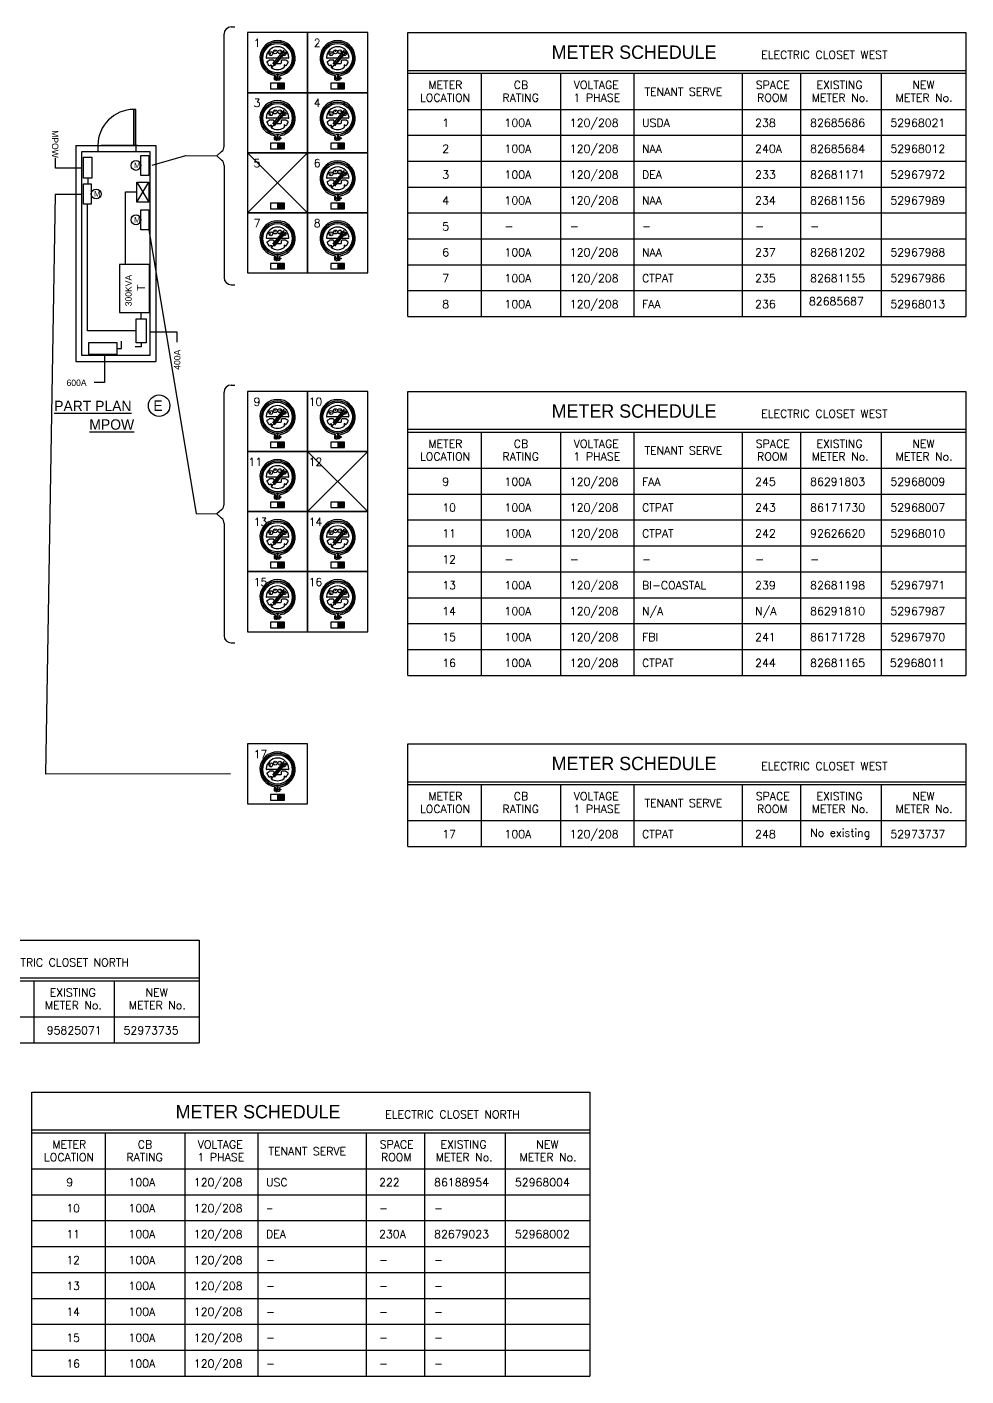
# Model space of a CAD drawing. Header units: inches. Extents: x 6906 to 14988, y -851 to 13048.
# Drawn here: x 11353 to 13229, y 2148 to 4845 of the extents above; entities that cross this region are included whole.
import ezdxf
from ezdxf.enums import TextEntityAlignment as Align

# ---------------------------------------------------------------- set-up
doc = ezdxf.new("R2010")
doc.units = ezdxf.units.IN
doc.header["$MEASUREMENT"] = 0
for name, color, linetype in [('E-EQUIP', 2, 'Continuous'), ('E-OUTLET', 6, 'Continuous'), ('E-TEXT', 7, 'Continuous')]:
    doc.layers.add(name, color=color, linetype=linetype)
doc.styles.add('ROMANS', font='ROMANS', dxfattribs={"height": 4})
doc.styles.add('SASBO', font='SASBO', dxfattribs={"height": 3})
doc.dimstyles.get("Standard").update_dxf_attribs({"dimtxt": 0.18, "dimasz": 0.18, "dimexe": 0.18, "dimexo": 0.0625, "dimgap": 0.09, "dimtad": 0, "dimtih": 1, "dimtoh": 1, "dimdec": 4, "dimzin": 0, "dimdsep": 46, "dimtxsty": 'Standard', "dimcen": 0.09, "dimadec": 0, "dimazin": 0, "dimtfac": 1, "dimtdec": 4, "dimtofl": 0, "dimtmove": 0, "dimatfit": 3, "dimfxl": 0, "dimtolj": 1, "dimtzin": 0, "dimarcsym": 0})

# ---------------------------------------------------------------- blocks, each defined once
blk = doc.blocks.new('C')
at = {"layer": 'E-OUTLET'}
for p, q in [((5.27, 6.79), (5.27, 86.72)), ((10.27, 91.72), (12.9, 91.72)), ((3.51, 2.98), (0, 0)), ((3.51, -2.98), (0, 0)), ((5.27, -6.79), (5.27, -86.72)), ((10.27, -91.72), (12.9, -91.72))]:
    blk.add_line(p, q, dxfattribs=at)
for centre, start, end in [((10.27, 86.72), 90, 180), ((0.27, 6.79), 310.35152, 0), ((0.27, -6.79), 0, 49.64848), ((10.27, -86.72), 180, 270)]:
    blk.add_arc(centre, 5, start, end, dxfattribs=at)
blk = doc.blocks.new('METER')
at = {"layer": 'E-EQUIP', "color": 4}
for p, q in [((10060.2, 8935.5), (10012.9, 8935.5)), ((10013.6, 8928.1), (10018, 8931)), ((10026.7, 8931.3), (10018.8, 8931.3)), ((10028.2, 8929.8), (10028.2, 8925.3)), ((10044.9, 8925.3), (10044.9, 8929.8)), ((10054.3, 8931.3), (10046.3, 8931.3)), ((10059.4, 8928.1), (10055.1, 8931)), ((10019.2, 8918.9), (10022.1, 8920.7)), ((10022.1, 8920.7), (10022.1, 8915.7)), ((10029.6, 8923.9), (10043.5, 8923.9)), ((10053.9, 8918.9), (10051, 8920.7)), ((10051, 8920.7), (10051, 8915.7)), ((10029.3, 8892.4), (10032.2, 8892.4)), ((10029.3, 8889.3), (10032.2, 8889.3)), ((10032.5, 8894.2), (10032.5, 8886.6)), ((10032.5, 8886.6), (10035.8, 8886.6)), ((10035.8, 8897.1), (10035.8, 8886.6)), ((10036.4, 8889.9), (10036.4, 8891.8)), ((10037.1, 8889.9), (10037.1, 8891.8)), ((10037.3, 8897.1), (10037.3, 8886.6)), ((10040.6, 8886.6), (10037.3, 8886.6)), ((10040.6, 8894.2), (10040.6, 8886.6)), ((10040.9, 8889.9), (10040.9, 8891.8)), ((10041.6, 8889.9), (10041.6, 8891.8)), ((10042.4, 8889.9), (10042.4, 8891.8)), ((10043.1, 8889.9), (10043.1, 8891.8))]:
    blk.add_line(p, q, dxfattribs=at)
blk.add_lwpolyline([(10029.3, 8887.9), (10032.2, 8887.9), (10032.2, 8893.8), (10029.3, 8893.8)], close=True, dxfattribs=at)
for points in [[(10032.5, 8889.9), (10032.2, 8889.9), (10032.2, 8891.8), (10032.5, 8891.8)], [(10035.8, 8891.8), (10037.3, 8891.8)], [(10037.3, 8889.9), (10035.8, 8889.9)], [(10040.6, 8891.8), (10043.9, 8891.8), (10043.9, 8889.9), (10040.6, 8889.9)]]:
    blk.add_lwpolyline(points, dxfattribs=at)
blk.add_circle((10036.5, 8935.5), 35.8, dxfattribs=at)
for centre, radius, start, end in [((10036.5, 8935.5), 39.1, 279.3707, 260.6293), ((10036.5, 8935.5), 35.8, 275.2094, 264.7906), ((10036.5, 8935.5), 25.2, 3.4801, 176.5199), ((10012.9, 8936.9), 1.44, 176.5199, 270), ((10014.4, 8926.9), 1.44, 123.3289, 201.1655), ((10018.8, 8929.8), 1.44, 90, 123.3289), ((10026.7, 8929.8), 1.44, 0, 90), ((10046.3, 8929.8), 1.44, 90, 180), ((10054.3, 8929.8), 1.44, 56.6711, 90), ((10058.7, 8926.9), 1.44, 338.8345, 56.6711), ((10060.2, 8936.9), 1.44, 270, 3.4801), ((10036.5, 8935.5), 25.2, 201.1655, 220.2748), ((10018.4, 8920.2), 1.44, 220.2748, 301.4185), ((10023.5, 8915.7), 1.44, 180, 236.6769), ((10036.5, 8935.5), 25.2, 236.6769, 303.3231), ((10029.6, 8925.3), 1.44, 180, 270), ((10033, 8897.1), 2.76, 0, 84.7906), ((10040, 8897.1), 2.76, 95.2094, 180), ((10043.5, 8925.3), 1.44, 270, 0), ((10049.6, 8915.7), 1.44, 303.3231, 0), ((10054.6, 8920.2), 1.44, 238.5815, 319.7252), ((10036.5, 8935.5), 25.2, 319.7252, 338.8345), ((10029.7, 8894.2), 2.76, 0, 80.6293), ((10043.4, 8894.2), 2.76, 99.3707, 180)]:
    blk.add_arc(centre, radius, start, end, dxfattribs=at)
at = {"layer": 'E-TEXT', "color": 7}
for p, q in [((10021.7, 8945.5), (10019, 8944)), ((10031.4, 8949.5), (10031.4, 8952.6)), ((10041.6, 8949.5), (10044.7, 8950.3)), ((10051.3, 8945.5), (10049.3, 8947.9))]:
    blk.add_line(p, q, dxfattribs=at)
at = {"layer": 'E-TEXT', "color": 9}
for p, q in [((10024.1, 8915), (10049.2, 8945.4)), ((10026.2, 8922.7), (10051.3, 8953.1)), ((10030, 8918.3), (10055.1, 8948.7))]:
    blk.add_line(p, q, dxfattribs=at)
at = {"layer": 'E-TEXT', "color": 7, "const_width": 0.576}
for points in [[(10021.4, 8945.5, 1), (10022, 8945.5, 1)], [(10031.1, 8949.5, 1), (10031.7, 8949.5, 1)], [(10041.9, 8949.5, -1), (10041.3, 8949.5, -1)], [(10051.6, 8945.5, -1), (10051, 8945.5, -1)]]:
    blk.add_lwpolyline(points, format="xyb", close=True, dxfattribs=at)
at = {"layer": 'E-TEXT'}
blk.add_circle((10036.5, 8935.5), 32.7, dxfattribs=at)
at = {"layer": 'E-TEXT', "color": 9}
for centre in [(10021.7, 8945.5), (10031.4, 8949.5), (10041.6, 8949.5), (10051.3, 8945.5)]:
    blk.add_circle(centre, 4.27, dxfattribs=at)

msp = doc.modelspace()

# ---------------------------------------------------------------- hatches: boundary and pattern name
at = {"layer": 'E-TEXT'}
for points in [[(11853.9, 4721.2), (11867.8, 4721.2), (11867.8, 4732.4), (11853.9, 4732.4)], [(11974, 4721.2), (11987.9, 4721.2), (11987.9, 4732.4), (11974, 4732.4)], [(11853.9, 4601.1), (11867.8, 4601.1), (11867.8, 4612.3), (11853.9, 4612.3)], [(11974, 4601.1), (11987.9, 4601.1), (11987.9, 4612.3), (11974, 4612.3)], [(11853.9, 4481.1), (11867.8, 4481.1), (11867.8, 4492.2), (11853.9, 4492.2)], [(11974, 4481.1), (11987.9, 4481.1), (11987.9, 4492.2), (11974, 4492.2)], [(11853.9, 4361), (11867.8, 4361), (11867.8, 4372.2), (11853.9, 4372.2)], [(11974, 4361), (11987.9, 4361), (11987.9, 4372.2), (11974, 4372.2)], [(11853.9, 4004), (11867.8, 4004), (11867.8, 4015.1), (11853.9, 4015.1)], [(11974, 4004), (11987.9, 4004), (11987.9, 4015.1), (11974, 4015.1)], [(11853.9, 3883.9), (11867.8, 3883.9), (11867.8, 3895.1), (11853.9, 3895.1)], [(11974, 3883.9), (11987.9, 3883.9), (11987.9, 3895.1), (11974, 3895.1)], [(11853.9, 3763.9), (11867.8, 3763.9), (11867.8, 3775), (11853.9, 3775)], [(11974, 3763.9), (11987.9, 3763.9), (11987.9, 3775), (11974, 3775)], [(11853.9, 3643.8), (11867.8, 3643.8), (11867.8, 3654.9), (11853.9, 3654.9)], [(11974, 3643.8), (11987.9, 3643.8), (11987.9, 3654.9), (11974, 3654.9)], [(11853.9, 3299.6), (11867.8, 3299.6), (11867.8, 3310.8), (11853.9, 3310.8)]]:
    msp.add_hatch(color=256, dxfattribs=at).paths.add_polyline_path(points)

# ---------------------------------------------------------------- linework, layer by layer
for p, q in [((11474.6, 4542.3), (11474.6, 4530.8)), ((11473.9, 4237.2), (11473.9, 4490.8)), ((11581.4, 4261.1), (11581.4, 4274.1)), ((11571.1, 4237.2), (11473.9, 4237.2)), ((11759.6, 3351.7), (11390.6, 3351.3))]:
    msp.add_line(p, q)
at = {"color": 0}
for p, q in [((11550, 4370.4), (11550, 4514.9)), ((11550, 4514.9), (11573, 4514.9))]:
    msp.add_line(p, q, dxfattribs=at)
for points in [[(11466.5, 4542.3), (11466.5, 4584.2), (11482.7, 4584.2), (11482.7, 4542.3)], [(11581, 4547.9), (11581, 4587.9), (11596.5, 4587.9), (11596.5, 4547.9)], [(11466.2, 4490.8), (11466.2, 4530.8), (11481.6, 4530.8), (11481.6, 4490.8)], [(11573, 4494.6), (11573, 4534.6), (11596.5, 4534.6), (11596.5, 4494.6)], [(11581, 4439.2), (11581, 4479.2), (11596.5, 4479.2), (11596.5, 4439.2)], [(11538.3, 4370.1), (11538.3, 4274.1), (11598.3, 4274.1), (11598.3, 4370.1)], [(11591.6, 4261.1), (11591.6, 4213.3), (11571.1, 4213.3), (11571.1, 4261.1)], [(11476.9, 4214.1), (11532.9, 4214.1), (11532.9, 4190.1), (11476.9, 4190.1)]]:
    msp.add_lwpolyline(points, close=True, dxfattribs=at)
for points in [[(11532.9, 4202.1), (11542.2, 4202.1), (11542.2, 4216.5)], [(11581.7, 4213.3), (11581.7, 4205.4), (11569.5, 4205.4)]]:
    msp.add_lwpolyline(points, dxfattribs=at)
for centre in [(11571.2, 4567.9), (11491.5, 4510.8), (11571.2, 4459.2)]:
    msp.add_circle(centre, 9.85, dxfattribs=at)
at = {"layer": 'E-EQUIP', "color": 3}
for points in [[(11793.8, 4713.3), (11913.9, 4713.3), (11913.9, 4833.4), (11793.8, 4833.4)], [(11913.9, 4713.3), (12033.9, 4713.3), (12033.9, 4833.4), (11913.9, 4833.4)], [(11793.8, 4593.2), (11913.9, 4593.2), (11913.9, 4713.3), (11793.8, 4713.3)], [(11913.9, 4593.2), (12033.9, 4593.2), (12033.9, 4713.3), (11913.9, 4713.3)], [(11793.8, 4473.2), (11913.9, 4473.2), (11913.9, 4593.2), (11793.8, 4593.2)], [(11913.9, 4473.2), (12033.9, 4473.2), (12033.9, 4593.2), (11913.9, 4593.2)], [(11793.8, 4353.1), (11913.9, 4353.1), (11913.9, 4473.2), (11793.8, 4473.2)], [(11913.9, 4353.1), (12033.9, 4353.1), (12033.9, 4473.2), (11913.9, 4473.2)], [(11793.8, 3996.1), (11913.9, 3996.1), (11913.9, 4116.2), (11793.8, 4116.2)], [(11913.9, 3996.1), (12033.9, 3996.1), (12033.9, 4116.2), (11913.9, 4116.2)], [(11793.8, 3876), (11913.9, 3876), (11913.9, 3996.1), (11793.8, 3996.1)], [(11913.9, 3876), (12033.9, 3876), (12033.9, 3996.1), (11913.9, 3996.1)], [(11793.8, 3756), (11913.9, 3756), (11913.9, 3876), (11793.8, 3876)], [(11913.9, 3756), (12033.9, 3756), (12033.9, 3876), (11913.9, 3876)], [(11793.8, 3635.9), (11913.9, 3635.9), (11913.9, 3756), (11793.8, 3756)], [(11913.9, 3635.9), (12033.9, 3635.9), (12033.9, 3756), (11913.9, 3756)], [(11793.8, 3291.7), (11913.9, 3291.7), (11913.9, 3411.8), (11793.8, 3411.8)]]:
    msp.add_lwpolyline(points, close=True, dxfattribs=at)
at = {"layer": 'E-TEXT'}
for p, q in [((12114.1, 4265.9), (12114.1, 4833.4)), ((12114.1, 4833.4), (13229.1, 4833.4)), ((13229.1, 4833.4), (13229.1, 4265.9)), ((12114.1, 4757.8), (13229.1, 4757.8)), ((12114.1, 4752.3), (13229.1, 4752.3)), ((12260.8, 4752.3), (12260.8, 4265.9)), ((12419.4, 4752.3), (12419.4, 4265.9)), ((12565.5, 4752.3), (12565.5, 4265.9)), ((12782, 4752.3), (12782, 4265.9)), ((12898.8, 4752.3), (12898.8, 4265.9)), ((13059.6, 4752.3), (13059.6, 4265.9)), ((12114.1, 4680), (13229.1, 4680)), ((11793.8, 4473.2), (11913.9, 4593.2)), ((11793.8, 4593.2), (11913.9, 4473.2)), ((11573, 4534.6), (11596.5, 4494.6)), ((11573, 4494.6), (11596.5, 4534.6)), ((12114.1, 4265.9), (13229.1, 4265.9)), ((12114.1, 3548.7), (12114.1, 4116.2)), ((12114.1, 4116.2), (13229.1, 4116.2)), ((13229.1, 4116.2), (13229.1, 3548.7)), ((12114.1, 4040.6), (13229.1, 4040.6)), ((12114.1, 4035.1), (13229.1, 4035.1)), ((12260.8, 4035.1), (12260.8, 3548.7)), ((12419.4, 4035.1), (12419.4, 3548.7)), ((12565.5, 4035.1), (12565.5, 3548.7)), ((12782, 4035.1), (12782, 3548.7)), ((12898.8, 4035.1), (12898.8, 3548.7)), ((13059.6, 4035.1), (13059.6, 3548.7)), ((11913.9, 3876), (12033.9, 3996.1)), ((11913.9, 3996.1), (12033.9, 3876)), ((12114.1, 3962.8), (13229.1, 3962.8)), ((12114.1, 3548.7), (13229.1, 3548.7)), ((12114.1, 3206.7), (12114.1, 3411.8)), ((12114.1, 3411.8), (13229.1, 3411.8)), ((13229.1, 3411.8), (13229.1, 3206.7)), ((12114.1, 3336.2), (13229.1, 3336.2)), ((12114.1, 3330.7), (13229.1, 3330.7)), ((12260.8, 3330.7), (12260.8, 3206.7)), ((12419.4, 3330.7), (12419.4, 3206.7)), ((12565.5, 3330.7), (12565.5, 3206.7)), ((12782, 3330.7), (12782, 3206.7)), ((12898.8, 3330.7), (12898.8, 3206.7)), ((13059.6, 3330.7), (13059.6, 3206.7)), ((12114.1, 3258.4), (13229.1, 3258.4)), ((10582.2, 3019.5), (11697.3, 3019.5)), ((11697.3, 3019.5), (11697.3, 2814.4)), ((10582.2, 2943.9), (11697.3, 2943.9)), ((10582.2, 2938.4), (11697.3, 2938.4)), ((11367, 2938.4), (11367, 2814.4)), ((11527.7, 2938.4), (11527.7, 2814.4)), ((10582.2, 2866.1), (11697.3, 2866.1)), ((11362.9, 2148.3), (11362.9, 2715.8)), ((11362.9, 2715.8), (12477.9, 2715.8)), ((12477.9, 2715.8), (12477.9, 2148.3)), ((11362.9, 2640.2), (12477.9, 2640.2)), ((11362.9, 2634.7), (12477.9, 2634.7)), ((11509.6, 2634.7), (11509.6, 2148.3)), ((11668.3, 2634.7), (11668.3, 2148.3)), ((11814.3, 2634.7), (11814.3, 2148.3)), ((12030.9, 2634.7), (12030.9, 2148.3)), ((12147.6, 2634.7), (12147.6, 2148.3)), ((12308.4, 2634.7), (12308.4, 2148.3)), ((11362.9, 2562.4), (12477.9, 2562.4)), ((11362.9, 2148.3), (12477.9, 2148.3))]:
    msp.add_line(p, q, dxfattribs=at)
at = {"layer": 'E-TEXT', "color": 9}
for p, q in [((12114.1, 4628.3), (13229.1, 4628.3)), ((11450.7, 4607.8), (11610.7, 4607.8)), ((11450.7, 4607.8), (11450.7, 4175.8)), ((11462.7, 4595.8), (11598.7, 4595.8)), ((11462.7, 4187.8), (11462.7, 4595.8)), ((11495, 4607.8), (11495, 4595.8)), ((11573.8, 4607.8), (11501.8, 4607.8)), ((11570.8, 4607.8), (11570.8, 4595.8)), ((11598.7, 4595.8), (11598.7, 4187.8)), ((11610.7, 4607.8), (11610.7, 4175.8)), ((12114.1, 4576.5), (13229.1, 4576.5)), ((12114.1, 4524.7), (13229.1, 4524.7)), ((12114.1, 4473), (13229.1, 4473)), ((12114.1, 4421.2), (13229.1, 4421.2)), ((12114.1, 4369.4), (13229.1, 4369.4)), ((12114.1, 4317.7), (13229.1, 4317.7)), ((11598.7, 4187.8), (11462.7, 4187.8)), ((11450.7, 4175.8), (11610.7, 4175.8)), ((12114.1, 3911), (13229.1, 3911)), ((12114.1, 3859.3), (13229.1, 3859.3)), ((12114.1, 3807.5), (13229.1, 3807.5)), ((12114.1, 3755.7), (13229.1, 3755.7)), ((12114.1, 3704), (13229.1, 3704)), ((12114.1, 3652.2), (13229.1, 3652.2)), ((12114.1, 3600.5), (13229.1, 3600.5)), ((12114.1, 3206.7), (13229.1, 3206.7)), ((10582.2, 2814.4), (11697.3, 2814.4)), ((11362.9, 2510.7), (12477.9, 2510.7)), ((11362.9, 2458.9), (12477.9, 2458.9)), ((11362.9, 2407.2), (12477.9, 2407.2)), ((11362.9, 2355.4), (12477.9, 2355.4)), ((11362.9, 2303.6), (12477.9, 2303.6)), ((11362.9, 2251.9), (12477.9, 2251.9)), ((11362.9, 2200.1), (12477.9, 2200.1))]:
    msp.add_line(p, q, dxfattribs=at)
at = {"layer": 'E-TEXT'}
for points in [[(11839.9, 4721.2), (11867.8, 4721.2), (11867.8, 4732.4), (11839.9, 4732.4)], [(11853.9, 4721.2), (11867.8, 4721.2), (11867.8, 4732.4), (11853.9, 4732.4)], [(11960, 4721.2), (11987.9, 4721.2), (11987.9, 4732.4), (11960, 4732.4)], [(11974, 4721.2), (11987.9, 4721.2), (11987.9, 4732.4), (11974, 4732.4)], [(11839.9, 4601.1), (11867.8, 4601.1), (11867.8, 4612.3), (11839.9, 4612.3)], [(11853.9, 4601.1), (11867.8, 4601.1), (11867.8, 4612.3), (11853.9, 4612.3)], [(11960, 4601.1), (11987.9, 4601.1), (11987.9, 4612.3), (11960, 4612.3)], [(11974, 4601.1), (11987.9, 4601.1), (11987.9, 4612.3), (11974, 4612.3)], [(11839.9, 4481.1), (11867.8, 4481.1), (11867.8, 4492.2), (11839.9, 4492.2)], [(11853.9, 4481.1), (11867.8, 4481.1), (11867.8, 4492.2), (11853.9, 4492.2)], [(11960, 4481.1), (11987.9, 4481.1), (11987.9, 4492.2), (11960, 4492.2)], [(11974, 4481.1), (11987.9, 4481.1), (11987.9, 4492.2), (11974, 4492.2)], [(11839.9, 4361), (11867.8, 4361), (11867.8, 4372.2), (11839.9, 4372.2)], [(11853.9, 4361), (11867.8, 4361), (11867.8, 4372.2), (11853.9, 4372.2)], [(11960, 4361), (11987.9, 4361), (11987.9, 4372.2), (11960, 4372.2)], [(11974, 4361), (11987.9, 4361), (11987.9, 4372.2), (11974, 4372.2)], [(11839.9, 4004), (11867.8, 4004), (11867.8, 4015.1), (11839.9, 4015.1)], [(11853.9, 4004), (11867.8, 4004), (11867.8, 4015.1), (11853.9, 4015.1)], [(11960, 4004), (11987.9, 4004), (11987.9, 4015.1), (11960, 4015.1)], [(11974, 4004), (11987.9, 4004), (11987.9, 4015.1), (11974, 4015.1)], [(11839.9, 3883.9), (11867.8, 3883.9), (11867.8, 3895.1), (11839.9, 3895.1)], [(11853.9, 3883.9), (11867.8, 3883.9), (11867.8, 3895.1), (11853.9, 3895.1)], [(11960, 3883.9), (11987.9, 3883.9), (11987.9, 3895.1), (11960, 3895.1)], [(11974, 3883.9), (11987.9, 3883.9), (11987.9, 3895.1), (11974, 3895.1)], [(11839.9, 3763.9), (11867.8, 3763.9), (11867.8, 3775), (11839.9, 3775)], [(11853.9, 3763.9), (11867.8, 3763.9), (11867.8, 3775), (11853.9, 3775)], [(11960, 3763.9), (11987.9, 3763.9), (11987.9, 3775), (11960, 3775)], [(11974, 3763.9), (11987.9, 3763.9), (11987.9, 3775), (11974, 3775)], [(11839.9, 3643.8), (11867.8, 3643.8), (11867.8, 3654.9), (11839.9, 3654.9)], [(11853.9, 3643.8), (11867.8, 3643.8), (11867.8, 3654.9), (11853.9, 3654.9)], [(11960, 3643.8), (11987.9, 3643.8), (11987.9, 3654.9), (11960, 3654.9)], [(11974, 3643.8), (11987.9, 3643.8), (11987.9, 3654.9), (11974, 3654.9)], [(11839.9, 3299.6), (11867.8, 3299.6), (11867.8, 3310.8), (11839.9, 3310.8)], [(11853.9, 3299.6), (11867.8, 3299.6), (11867.8, 3310.8), (11853.9, 3310.8)]]:
    msp.add_lwpolyline(points, close=True, dxfattribs=at)
at = {"layer": 'E-TEXT', "color": 9}
for points in [[(11567, 4607.8), (11567, 4607.8), (11567, 4679.8), (11567, 4679.8)], [(11567, 4607.8), (11570.8, 4607.8), (11570.8, 4679.8), (11567, 4679.8)]]:
    msp.add_lwpolyline(points, close=True, dxfattribs=at)
at = {"layer": 'E-TEXT'}
msp.add_circle((11617.3, 4087.8), 21.4, dxfattribs=at)
at = {"layer": 'E-TEXT', "color": 9}
msp.add_arc((11567, 4607.8), 72, 90, 180, dxfattribs=at)

# ---------------------------------------------------------------- block references
at = {"layer": 'E-OUTLET', "xscale": 2.808000000000902, "yscale": 2.808000000000902, "zscale": 2.808}
for p in [(11732.3, 4587.1), (11732.3, 3871.5)]:
    msp.add_blockref('C', p, dxfattribs=at)
at = {"layer": 'E-TEXT', "xscale": 0.8999999999996362, "yscale": 0.8999999999996362, "zscale": 0.9}
for p in [(2821, -3259.6), (2941.1, -3259.6), (2821, -3379.7), (2941.1, -3379.7), (2941.1, -3499.8), (2821, -3619.8), (2941.1, -3619.8), (2821, -3976.8), (2941.1, -3976.8), (2821, -4096.9), (2821, -4217), (2941.1, -4217), (2821, -4337.1), (2941.1, -4337.1), (2821, -4681.2)]:
    msp.add_blockref('METER', p, dxfattribs=at)

# ---------------------------------------------------------------- texts
at = {"style": 'ROMANS'}
for s, p in [('ELECTRIC CLOSET WEST', (12820, 4780.9)), ('TENANT SERVE', (12587.1, 4707.1)), ('ELECTRIC CLOSET WEST', (12820, 4063.7)), ('TENANT SERVE', (12587.1, 3989.9)), ('ELECTRIC CLOSET WEST', (12820, 3359.3)), ('TENANT SERVE', (12587.1, 3285.5)), ('ELECTRIC CLOSET NORTH', (11288.2, 2967)), ('ELECTRIC CLOSET NORTH', (12068.9, 2663.3)), ('TENANT SERVE', (11835.9, 2589.5))]:
    msp.add_text(s, height=16, dxfattribs=at).set_placement(p)
for s, p in [('METER', (12189.1, 4720.8)), ('CB', (12340.2, 4720.8)), ('VOLTAGE', (12490.5, 4720.8)), ('SPACE', (12843, 4720.8)), ('EXISTING', (12976.5, 4720.8)), ('NEW', (13144.2, 4720.8)), ('LOCATION', (12188.4, 4695.3)), ('RATING', (12339.5, 4695.3)), ('1 PHASE', (12491.7, 4695.3)), ('ROOM', (12842.3, 4695.3)), ('METER No.', (12977.8, 4695.3)), ('METER No.', (13145.4, 4695.3)), ('METER', (12189.1, 4003.6)), ('CB', (12340.2, 4003.6)), ('VOLTAGE', (12490.5, 4003.6)), ('SPACE', (12843, 4003.6)), ('EXISTING', (12976.5, 4003.6)), ('NEW', (13144.2, 4003.6)), ('LOCATION', (12188.4, 3978.1)), ('RATING', (12339.5, 3978.1)), ('1 PHASE', (12491.7, 3978.1)), ('ROOM', (12842.3, 3978.1)), ('METER No.', (12977.8, 3978.1)), ('METER No.', (13145.4, 3978.1)), ('LOCATION', (12188.4, 3273.7)), ('METER', (12189.1, 3299.2)), ('RATING', (12339.5, 3273.7)), ('CB', (12340.2, 3299.2)), ('VOLTAGE', (12490.5, 3299.2)), ('1 PHASE', (12491.7, 3273.7)), ('SPACE', (12843, 3299.2)), ('ROOM', (12842.3, 3273.7)), ('METER No.', (12977.8, 3273.7)), ('EXISTING', (12976.5, 3299.2)), ('METER No.', (13145.4, 3273.7)), ('NEW', (13144.2, 3299.2)), ('No existing', (12977.8, 3226.3)), ('EXISTING', (11444.7, 2906.9)), ('NEW', (11612.4, 2906.9)), ('METER No.', (11446, 2881.4)), ('METER No.', (11613.6, 2881.4)), ('METER', (11437.9, 2603.2)), ('CB', (11589, 2603.2)), ('VOLTAGE', (11739.3, 2603.2)), ('SPACE', (12091.8, 2603.2)), ('EXISTING', (12225.4, 2603.2)), ('NEW', (12393, 2603.2)), ('LOCATION', (11437.2, 2577.7)), ('RATING', (11588.3, 2577.7)), ('1 PHASE', (11740.5, 2577.7)), ('ROOM', (12091.1, 2577.7)), ('METER No.', (12226.6, 2577.7)), ('METER No.', (12394.2, 2577.7))]:
    msp.add_text(s, height=16, dxfattribs=at).set_placement(p, align=Align.CENTER)
at = {"layer": 'E-TEXT', "style": 'ROMANS'}
for s, p in [('1', (11806, 4804.7)), ('2', (11926.1, 4804.7)), ('3', (11806, 4684.7)), ('4', (11926.1, 4684.7)), ('1', (12182.9, 4645)), ('100A', (12307.2, 4645)), ('120/208', (12437.7, 4645)), ('USDA', (12581.9, 4645)), ('238', (12807.9, 4645)), ('82685686', (12917.8, 4645)), ('52968021', (13078.1, 4645)), ('120/208', (12437.7, 4593.3)), ('2', (12182.9, 4593.3)), ('100A', (12307.2, 4593.3)), ('NAA', (12581.9, 4593.3)), ('240A', (12807.9, 4593.3)), ('82685684', (12917.8, 4593.3)), ('52968012', (13078.1, 4593.3)), ('5', (11806, 4564.6)), ('6', (11926.1, 4564.6)), ('3', (12182.9, 4541.5)), ('100A', (12307.2, 4541.5)), ('120/208', (12437.7, 4541.5)), ('DEA', (12581.9, 4541.5)), ('233', (12807.9, 4541.5)), ('82681171', (12917.8, 4541.5)), ('52967972', (13078.1, 4541.5)), ('4', (12182.9, 4489.8)), ('100A', (12307.2, 4489.8)), ('120/208', (12437.7, 4489.8)), ('NAA', (12581.9, 4489.8)), ('234', (12807.9, 4489.8)), ('82681156', (12917.8, 4489.8)), ('52967989', (13078.1, 4489.8)), ('7', (11806, 4444.5)), ('8', (11926.1, 4444.5)), ('5', (12182.9, 4438)), ('-', (12307.2, 4438)), ('-', (12437.7, 4438)), ('-', (12581.9, 4438)), ('-', (12807.9, 4438)), ('-', (12917.8, 4438)), ('6', (12182.9, 4386.2)), ('100A', (12307.2, 4386.2)), ('120/208', (12437.7, 4386.2)), ('NAA', (12581.9, 4386.2)), ('237', (12807.9, 4386.2)), ('82681202', (12917.8, 4386.2)), ('52967988', (13078.1, 4386.2)), ('7', (12182.9, 4334.5)), ('100A', (12307.2, 4334.5)), ('120/208', (12437.7, 4334.5)), ('CTPAT', (12581.9, 4334.5)), ('235', (12807.9, 4334.5)), ('82681155', (12917.8, 4334.5)), ('52967986', (13078.1, 4334.5)), ('8', (12182.9, 4282.7)), ('100A', (12307.2, 4282.7)), ('120/208', (12437.7, 4282.7)), ('FAA', (12581.9, 4282.7)), ('236', (12807.9, 4282.7)), ('82685687', (12915.3, 4288.3)), ('52968013', (13078.1, 4282.7)), ('9', (11806, 4087.5)), ('10', (11915.9, 4087.5)), ('11', (11795.8, 3967.5)), ('12', (11915.9, 3967.5)), ('9', (12182.9, 3927.8)), ('100A', (12307.2, 3927.8)), ('120/208', (12437.7, 3927.8)), ('FAA', (12581.9, 3927.8)), ('245', (12807.9, 3927.8)), ('86291803', (12917.8, 3927.8)), ('52968009', (13078.1, 3927.8)), ('10', (12182.9, 3876.1)), ('100A', (12307.2, 3876.1)), ('120/208', (12437.7, 3876.1)), ('CTPAT', (12581.9, 3876.1)), ('243', (12807.9, 3876.1)), ('86171730', (12917.8, 3876.1)), ('52968007', (13078.1, 3876.1)), ('13', (11806, 3847.4)), ('14', (11915.9, 3847.4)), ('11', (12182.9, 3824.3)), ('100A', (12307.2, 3824.3)), ('120/208', (12437.7, 3824.3)), ('CTPAT', (12581.9, 3824.3)), ('242', (12807.9, 3824.3)), ('92626620', (12917.8, 3824.3)), ('52968010', (13078.1, 3824.3)), ('12', (12182.9, 3772.5)), ('-', (12307.2, 3772.5)), ('-', (12437.7, 3772.5)), ('-', (12581.9, 3772.5)), ('-', (12807.9, 3772.5)), ('-', (12917.8, 3772.5)), ('15', (11806, 3727.3)), ('16', (11915.9, 3727.3)), ('13', (12182.9, 3720.8)), ('100A', (12307.2, 3720.8)), ('120/208', (12437.7, 3720.8)), ('BI-COASTAL', (12581.9, 3720.8)), ('239', (12807.9, 3720.8)), ('82681198', (12917.8, 3720.8)), ('52967971', (13078.1, 3720.8)), ('14', (12182.9, 3669)), ('100A', (12307.2, 3669)), ('120/208', (12437.7, 3669)), ('N/A', (12581.9, 3669)), ('N/A', (12807.9, 3669)), ('86291810', (12917.8, 3669)), ('52967987', (13078.1, 3669)), ('15', (12182.9, 3617.3)), ('100A', (12307.2, 3617.3)), ('120/208', (12437.7, 3617.3)), ('FBI', (12581.9, 3617.3)), ('241', (12807.9, 3617.3)), ('86171728', (12917.8, 3617.3)), ('52967970', (13078.1, 3617.3)), ('16', (12182.9, 3565.5)), ('100A', (12307.2, 3565.5)), ('120/208', (12437.7, 3565.5)), ('CTPAT', (12581.9, 3565.5)), ('244', (12807.9, 3565.5)), ('82681165', (12917.8, 3565.5)), ('52968011', (13077.2, 3565.5)), ('17', (11806, 3383.1)), ('17', (12182.9, 3223.4)), ('100A', (12307.2, 3223.4)), ('120/208', (12437.7, 3223.4)), ('CTPAT', (12581.9, 3223.4)), ('248', (12807.9, 3223.4)), ('52973737', (13078.1, 3223.4)), ('95825071', (11392.8, 2831.2)), ('52973735', (11546.3, 2831.2)), ('9', (11431.8, 2527.5)), ('100A', (11556, 2527.5)), ('120/208', (11686.6, 2527.5)), ('USC', (11830.7, 2527.5)), ('222', (12056.7, 2527.5)), ('86188954', (12166.6, 2527.5)), ('52968004', (12328.1, 2527.5)), ('10', (11431.8, 2475.7)), ('100A', (11556, 2475.7)), ('120/208', (11686.6, 2475.7)), ('-', (12056.7, 2475.7)), ('-', (12166.6, 2475.7)), ('11', (11431.8, 2424)), ('100A', (11556, 2424)), ('120/208', (11686.6, 2424)), ('DEA', (11830.7, 2424)), ('230A', (12056.7, 2424)), ('82679023', (12166.6, 2424)), ('52968002', (12328.1, 2424)), ('12', (11431.8, 2372.2)), ('100A', (11556, 2372.2)), ('120/208', (11686.6, 2372.2)), ('-', (11830.7, 2372.2)), ('-', (12056.7, 2372.2)), ('-', (12166.6, 2372.2)), ('13', (11431.8, 2320.4)), ('100A', (11556, 2320.4)), ('120/208', (11686.6, 2320.4)), ('-', (11830.7, 2320.4)), ('-', (12056.7, 2320.4)), ('-', (12166.6, 2320.4)), ('14', (11431.8, 2268.7)), ('100A', (11556, 2268.7)), ('120/208', (11686.6, 2268.7)), ('-', (11830.7, 2268.7)), ('-', (12056.7, 2268.7)), ('-', (12166.6, 2268.7)), ('15', (11431.8, 2216.9)), ('100A', (11556, 2216.9)), ('120/208', (11686.6, 2216.9)), ('-', (11830.7, 2216.9)), ('-', (12056.7, 2216.9)), ('-', (12166.6, 2216.9)), ('120/208', (11686.6, 2165.1)), ('16', (11431.8, 2165.1)), ('100A', (11556, 2165.1)), ('-', (11830.7, 2165.1)), ('-', (12056.7, 2165.1)), ('-', (12166.6, 2165.1))]:
    msp.add_text(s, height=16, dxfattribs=at).set_placement(p)
at = {"layer": 'E-TEXT', "color": 6, "style": 'SASBO'}
for s, height, p in [('METER SCHEDULE', 26.703, (12401.4, 4780.9)), ('%%UPART PLAN', 20.769, (11407.7, 4076.8)), ('E', 20.8, (11605.8, 4077.3)), ('METER SCHEDULE', 26.703, (12401.4, 4063.7)), ('%%UMPOW', 20.77, (11477.9, 4039.7)), ('METER SCHEDULE', 26.703, (12401.4, 3359.3)), ('METER SCHEDULE', 26.703, (11650.2, 2663.3))]:
    msp.add_text(s, height=height, dxfattribs=at).set_placement(p)
at = {"layer": 'E-TEXT'}
for s, height, rotation, p in [('MPOW', 12.8, 270, (11403.1, 4638.3)), ('300KVA', 12.8, 90, (11562.5, 4286.4)), ('T', 16, 90, (11588.8, 4316.9)), ('400A', 12.8, 90, (11659.8, 4159.6))]:
    msp.add_text(s, height=height, rotation=rotation, dxfattribs=at).set_placement(p)
for s, height, p in [('M', 11.2, (11567.1, 4562.5)), ('M', 11.2, (11487.4, 4505.4)), ('M', 11.2, (11567.1, 4453.8)), ('600A', 12.8, (11432.4, 4127.1))]:
    msp.add_text(s, height=height, dxfattribs=at).set_placement(p)
at = {"layer": 'E-TEXT', "style": 'ROMANS', "width": 0.8}
msp.add_text('-', height=16, dxfattribs=at).set_placement((11830.7, 2475.7))

# ---------------------------------------------------------------- leaders
at = {"layer": 'E-TEXT'}
for points in [[(11603.5, 4568.4), (11670.4, 4587.6), (11732.3, 4587.1)], [(11463.3, 4562.4), (11410.2, 4562.4), (11410.2, 4583)], [(11463, 4510), (11409.9, 4510), (11390.6, 3351.3)], [(11596.5, 4439.2), (11691.2, 3872.1), (11732.3, 3871.5)], [(11599.6, 4235.5), (11652.6, 4235.5), (11652.6, 4214.9)], [(11508.2, 4187.3), (11508.2, 4134.2), (11487.6, 4134.2)]]:
    msp.add_leader(points, dimstyle='Standard', override={"dimgap": 0.09, "dimtad": 0}, dxfattribs=at)

doc.saveas('drawing.dxf')
